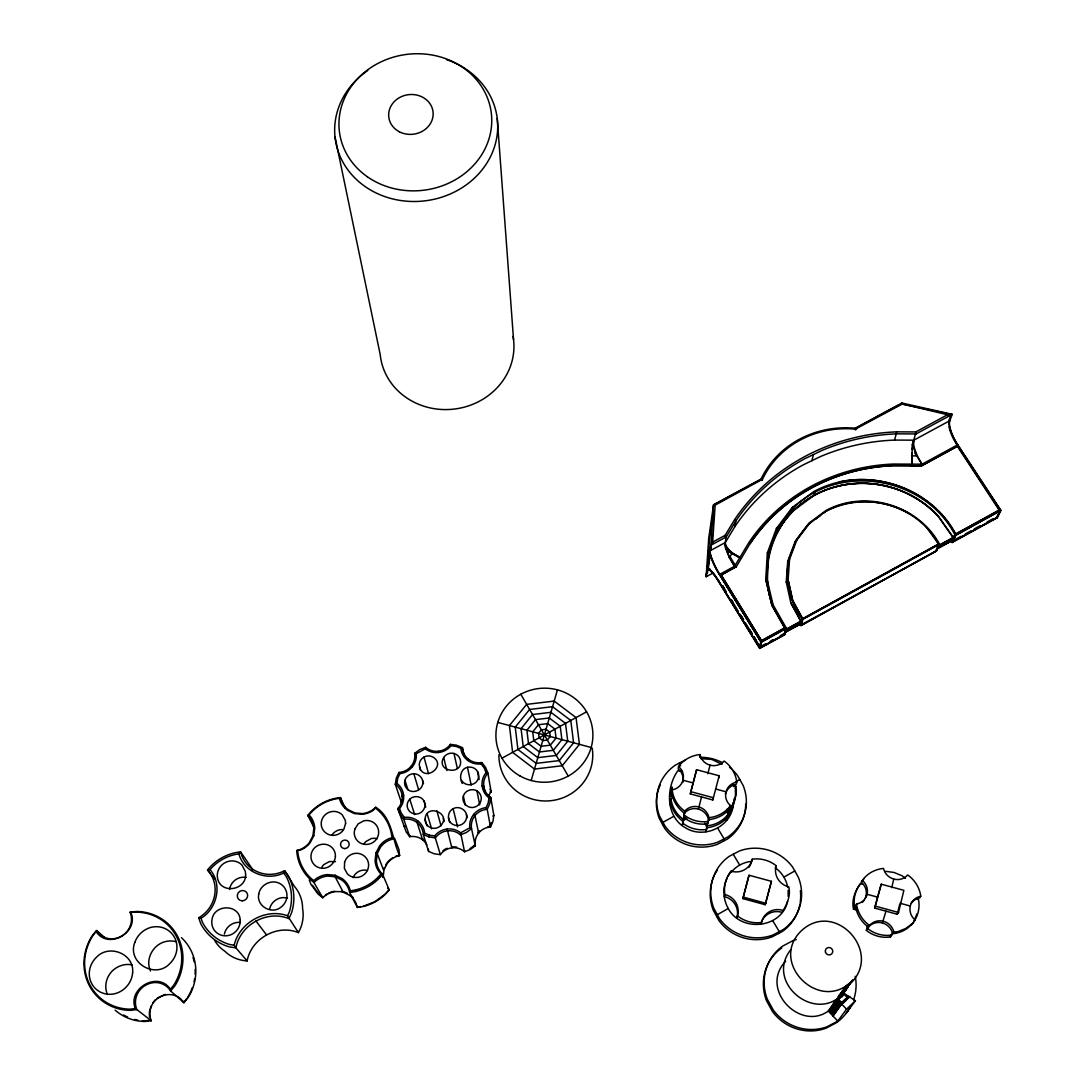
<?xml version="1.0" encoding="UTF-8"?>
<svg xmlns="http://www.w3.org/2000/svg" width="1085" height="1085" viewBox="0 0 1085 1085"><rect width="100%" height="100%" fill="white"/><g stroke="black" fill="none" stroke-linecap="round" stroke-linejoin="round"><path stroke-width="1.5" d="M759.744 647.623L718.704 580.841A20.859 4.137 61.3 0 0 708.247 568.893L710.295 553.255L710.472 554.137A21.388 4.34 61.4 0 0 719.775 574.453L761.155 641.723L759.446 647.786L760.856 641.9L719.477 574.616A20.832 4.231 61.4 0 1 710.024 550.814L725.2 542.581C726.421 549.905 733.975 554.096 739.726 557.758L748.786 542.663A189.224 178.184 19.7 0 1 893.457 464.041L922.047 464.19L957.743 444.769A20.534 6.483 61.3 0 1 949.795 420.682L913.882 440.171L894.582 440.076A209.256 196.9 19.5 0 0 820.396 456.582L803.402 464.773A209.256 196.9 19.5 0 0 734.843 526.673L725.282 542.527L724.685 545.904L726.218 536.926L735.847 520.963A210.721 198.148 19.4 0 1 804.853 458.697L821.969 450.451A210.721 198.148 19.4 0 1 896.644 433.837L916.093 433.932L952.25 414.321L901.893 403.01L855.197 428.222A96.022 89.689 13 0 0 761.033 479.095L713.55 504.742L708.736 538.241L709.481 538.296L713.415 511.062M772.832 605.023C760.748 572.717 769.184 535.285 793.284 510.75L793.338 507.997C840.048 461.776 925.912 477.278 955.275 535.502L1000.913 510.411L957.743 444.769M382.571 877.263L382.666 873.506M383.181 876.965L383.995 869.763L387.345 863.267A20.506 20.032 -29 0 1 399.565 855.536L398.941 849.487L394.56 838.217M948.629 423.706L952.25 414.321L948.29 414.321L915.808 431.939L896.712 431.844L894.582 440.076M767.353 552.835L765.725 579.349L771.896 605.403L784.767 628.012L761.575 640.76L721.132 575.05L736.24 566.682L721.132 575.05M767.19 581.207L768.546 553.079L777.579 528.761L793.338 507.997M711.882 541.334L712.33 534.62M712.994 524.543L713.442 517.83M948.073 414.877L902.367 404L855.333 429.145A94.558 88.319 12.9 0 0 762.524 479.258L715.151 505.135L712.628 542.554M713.523 572.744L706.132 576.759L708.749 537.645M707.217 572.351L709.481 538.296M786.218 582.238L787.737 561.108M926.387 527.093L938.593 544.127L802.683 618.843L792.66 600.548L788.09 580.041L789.582 559.209M914.845 453.137L922.047 464.19A20.574 6.144 61.3 0 1 913.882 440.171L912.173 450.289L911.807 464.136L911.753 452.621M911.997 449.393L912.336 444.524L916.038 432.481M814.577 492.292L814.279 495.397M347.091 893.104L343.565 891.775L335.957 891.558A20.669 20.086 -37.3 0 0 322.787 897.797L313.985 882.512L313.768 880.667L316.047 878.728A22.541 21.876 -36 0 1 327.317 874.564L335.251 875.283L335.116 876.761L343.24 892.223L349.75 895.396A20.669 20.086 -37.3 0 1 353.981 899.682M425.659 747.321L425.306 748.786L416.192 753.75L416.342 755.255A18.269 17.645 -19.4 0 1 401.436 773.388L399.89 773.591L397.734 778.298L396.893 783.37L398.1 784.319A18.377 17.808 -23.1 0 1 400.487 807.321L399.511 808.542L401.382 813.33L404.461 817.453L406.034 817.276A18.459 17.984 -24.5 0 1 424.493 831.653L424.669 833.185L429.497 835.219L434.705 835.938L435.709 834.731A18.472 18.065 -21.1 0 1 459.403 831.883L460.637 832.832L464.556 851.752A16.316 16.004 -22.3 0 0 440.374 854.654L434.258 853.8L428.602 851.427L423.272 834.514A16.858 16.424 -24.5 0 0 403.796 819.338L400.067 814.347L397.802 808.556A16.777 16.261 -23.1 0 0 395.293 784.292L396.31 778.148L398.914 772.452A16.682 16.112 -19.4 0 0 414.633 753.329L419.759 749.626L425.659 747.321A16.628 16.058 -15 0 0 450.383 744.364L456.622 745.219L462.413 747.619A16.641 16.126 -11.4 0 0 481.848 762.524L485.619 767.448L487.924 773.185L491.152 791.941A16.18 15.8 -10.6 0 0 488.616 795.644M788.185 896.386L788.158 890.31M733.297 802.778C733.202 825.793 704.653 839.763 685.584 827.896C665.458 816.666 665.77 787.507 677.922 770.621A16.804 16.275 11.4 0 0 682.479 771.394M734.125 798.723L733.121 806.847L726.841 820.016A16.682 16.234 20.8 0 0 724.617 819.473M662.664 824.614L662.976 822.335L673.799 816.3M673.378 797.733A13.603 13.237 11.6 0 1 670.937 798.384C669.947 807.389 675.969 816.205 682.953 821.372A13.644 13.305 17.5 0 1 686.886 818.293M673.446 797A16.845 16.424 13.2 0 0 671.235 796.336L671.032 789.731M672.185 789.866C671.154 799.008 677.284 807.972 684.377 813.207A13.861 13.495 17 0 1 708.505 819.731C717.063 818.714 727.533 814.252 730.53 805.599A13.902 13.454 18.9 0 1 736.756 782.122C735.847 773.768 730.978 765.82 724.088 761.033A13.793 13.332 14 0 1 700.015 754.604C691.674 755.296 683.509 759.731 678.545 766.498A13.807 13.413 11.2 0 1 672.185 789.866C673.025 798.262 677.854 806.277 684.743 811.092A13.915 13.549 16.9 0 1 708.966 817.642C717.361 816.937 725.594 812.434 730.53 805.599M710.878 544.629L706.24 575.538L707 575.592M706.132 576.759L710.865 545.253L713.55 504.742L715.151 505.135M710.295 553.255L707.637 569.096M707.434 572.704L707.868 569.828L707.108 569.761M711.272 547.301L710.865 549.919L710.092 549.864M375.817 807.254A21.008 20.303 -24.7 0 1 362.349 813.601L354.876 812.936L348.204 809.722A21.008 20.303 -24.7 0 1 340.473 797.584L339.442 798.37L340.256 801.11A22.175 21.429 -24.6 0 0 347.308 810.197L354.361 813.587L362.254 814.292A22.175 21.429 -24.6 0 0 373.416 810.183L375.817 807.254C392.607 817.914 391.929 839.342 399.565 855.536L395.876 856.228M678.545 766.498L678.206 768.763A13.766 13.373 11.3 0 1 682.601 782.434L682.967 780.21L693.234 782.977M425.306 748.786L426.527 749.708A18.201 17.591 -15 0 0 449.977 746.9L450.953 745.707L456.12 746.412L460.908 748.406L461.084 749.898A18.228 17.658 -11.4 0 0 479.516 764.043L481.062 763.867L484.181 767.949L486.094 772.683L485.131 773.89A18.309 17.835 -10.3 0 0 487.762 796.865L488.982 797.814L488.196 802.914L486.08 807.66L487.219 809.329L490.488 827.001A16.261 15.949 -14.7 0 0 475.311 845.812L470.334 849.474L464.556 851.752L464.787 850.748M486.094 772.683L487.924 773.185A16.723 16.289 -10.3 0 0 490.718 797.421L493.865 815.445L492.943 821.426L490.488 827.001L488.047 826.472M463.349 796.159C461.233 802.561 467.947 809.098 474.321 807.213A9.168 8.938 -14.5 0 0 478.743 792.281C474.131 787.425 465.112 789.704 463.349 796.159L465.411 805.409M425.076 819.284C425.957 802.588 452.513 813.655 440.564 825.793A9.195 8.965 -20.3 0 1 425.334 821.616L425.076 819.284L427.056 825.848M401.979 799.713L401.477 802.697L395.293 784.292L396.893 783.37M683.17 820.87A16.668 16.261 13.6 0 1 682.655 823.04L682.248 825.373A16.587 16.194 13.7 0 0 682.967 820.992M682.953 821.372L683.306 819.324A13.698 13.359 17.4 0 1 685.137 817.588M709.183 819.595A16.926 16.465 20.2 0 0 707.596 823.813C699.242 825.115 690.209 822.674 683.659 817.33L684.079 814.93A16.912 16.492 13.1 0 0 684.608 812.733M684.377 813.207L684.743 811.092M734.843 526.673L735.847 520.963L734.586 519.661L725.119 535.339L726.218 536.926L710.865 545.253L712.709 542.08L725.119 535.339L726.218 536.926L724.834 536.166M719.165 775.775L712.804 799.957L690.277 793.894L696.597 769.726L719.165 775.775L718.636 778.108M696.597 769.726L690.277 793.894M699.594 756.91L700.015 754.604M322.923 897.119L322.787 897.797L318.013 894.013L310.866 884.194L309.266 879.935M741.462 557.961L731.317 552.563M762.226 480.167L761.033 479.095L762.443 479.787M698.428 809.057L701.534 796.919M335.251 875.283L342.358 878.741A22.541 21.876 -36 0 1 349.478 888.005L350.306 890.799L349.641 892.413C362.417 891.327 374.84 884.478 382.585 874.266A21.171 20.656 -27.7 0 1 376.386 861.029L377.241 853.597L380.699 846.897A21.171 20.656 -27.7 0 1 393.326 838.922L391.943 837.728L389.108 838.596A22.351 21.795 -27.7 0 0 379.628 845.839L375.98 852.905L375.071 860.744A22.351 21.795 -27.7 0 0 379.018 871.743L380.93 873.927L382.585 874.266L389.189 889.808C381.703 899.709 369.687 906.355 357.318 907.399L349.641 892.413A21.347 20.723 -36 0 0 341.843 880.03L335.116 876.761L327.589 876.083A21.347 20.723 -36 0 0 313.985 882.512C303.949 875.175 297.358 862.941 296.72 850.531A21.171 20.384 -31.4 0 0 309.415 842.543L312.914 835.87L313.823 828.492A21.171 20.384 -31.4 0 0 307.774 815.418C315.532 805.368 327.833 798.655 340.473 797.584L345.071 807.986M913.434 441.419L913.882 440.171M296.72 850.531L300.545 850.057A22.337 21.51 -31.4 0 0 310.107 842.814L313.796 835.762L314.759 827.977A22.337 21.51 -31.4 0 0 310.92 817.114L309.049 814.957L307.774 815.418L313.741 826.946M488.982 797.814L490.718 797.421L489.769 803.592L487.219 809.329A16.804 16.451 -14 0 0 471.541 828.723L466.387 832.493L460.42 834.853A16.858 16.506 -21.1 0 0 435.424 837.851L429.117 836.983L429.497 835.219M951.003 415.026L946.283 413.385M712.804 799.957L713.306 797.706L690.684 791.616M706.986 827.312A16.75 16.302 20.6 0 0 706.335 829.455L705.833 831.761A16.682 16.234 20.8 0 1 707.406 827.597M726.611 812.082A13.685 13.264 19.3 0 0 728.401 813.899C725.417 822.403 715.137 826.797 706.715 827.801L707.162 825.766A13.698 13.359 17.4 0 0 706.443 823.352M707.596 823.813L708.125 821.44A17.007 16.533 20.1 0 1 708.776 819.256M708.505 819.731L708.966 817.642M902.625 404.149L943.055 412.666M761.575 640.76L721.172 574.887M710.024 569.069L707.04 570.696A20.317 4.028 61.3 0 1 718.392 581.18L759.69 648.41L761.494 641.805L785.703 628.486L785.337 630.792L785.703 628.486M761.494 641.805L760.259 647.948L784.74 634.63L784.957 631.863L794.423 626.682M897.281 914.248L898.529 912.458L903.873 890.324L881.223 884.18L874.673 908.091L897.281 914.248L899.573 904.781M885.97 911.169L882.39 922.955M891.694 887.693L893.782 879.094M874.673 908.091L881.223 884.18M811.905 460.677L813.424 454.574M726.665 811.349A16.926 16.465 20.2 0 1 728.917 811.892C732.755 804.039 738.166 795.536 735.725 786.15A16.885 16.316 17.1 0 1 733.501 785.486M735.074 788.673L735.725 786.15M736.756 782.122L736.186 784.333A13.847 13.413 19 0 0 725.499 793.976L726.028 791.792L715.72 789.026M765.21 904.714L771.435 881.318L749.07 875.242L748.569 876.761L742.872 898.611L765.21 904.714L771.435 881.318M723.505 841.106L724.075 838.881L717.714 828.18M742.872 898.611L749.07 875.242M707.786 773.673L710.078 765.156M784.767 628.012L771.937 605.254L765.766 579.187M760.083 647.664L784.089 634.454L784.672 632.311L801.666 622.966L801.218 625.421C799.536 625.177 801.11 621 797.421 624.892M938.742 544.358L937.969 546.867L938.742 544.358L802.778 619.101L802.371 621.42L785.906 630.317L786.449 628.31L773.09 604.86L766.986 579.105M785.554 629.72L800.947 621.257L785.554 629.72L785.906 630.317M955.709 535.42L954.705 537.658L937.969 546.867L939.529 544.168C918.276 504.973 865.288 489.308 826.078 510.438L809.044 523.024L796.349 539.638L788.985 559.073A80.941 75.991 15.6 0 0 802.493 619.494L801.272 621.827L790.897 602.867M802.683 618.843L792.701 600.385L788.144 579.878M252.425 870.699A30.353 29.241 -34.4 0 1 251.598 867.891L240.639 851.928L238.903 853.895C243.799 872.354 266.951 881.535 283.646 872.991L284.609 870.685L288.284 875.744A49.964 48.025 -38.8 0 1 291.594 912.77L288.881 918.656C267.046 909.596 240.233 924.813 235.893 947.829L234.143 945.171C239.446 922.643 265.635 907.819 287.552 915.767L298.389 932.639A36.307 35.018 -39.7 0 0 302.593 908.538A36.28 34.964 -39.2 0 0 294.198 886.092L284.609 870.685A31.343 30.136 -33.4 0 1 271.141 874.347C261.973 874.768 252.71 870.943 246.729 863.918A31.343 30.136 -33.4 0 1 240.639 851.928C227.85 853.027 215.44 859.849 207.56 869.967A31.696 30.244 -39.3 0 1 214.084 881.752C216.566 890.785 214.572 900.713 209.161 908.294A31.696 30.244 -39.3 0 1 198.65 917.774L200.779 923.715A49.964 48.025 -38.8 0 0 229.545 946.934L235.893 947.829L247.122 960.93C251.272 938.606 277.245 923.837 298.389 932.639L297.778 931.079M531.189 780.508L557.446 689.857M716.765 916.594L717.321 914.669L728.238 908.511C741.069 932.639 781.498 928.57 787.601 901.35M800.337 625.299L936.097 551.234L936.925 548.576L953.81 539.679L937.535 548.779L936.599 550.949L801.218 625.421L801.666 622.966M782.814 910.383A17.048 16.587 34.4 0 0 761.521 922.44L760.761 924.352A16.967 16.519 34.6 0 1 781.959 912.363C786.815 904.931 790.938 896.007 788.822 886.865A16.912 16.397 28.9 0 1 776.141 865.708C769.591 860.405 760.599 857.923 752.271 859.225A16.817 16.37 23.9 0 1 731.087 871.147L727.927 876.544M724.929 894.569L724.332 896.603A16.858 16.506 29.8 0 1 736.851 917.802L737.502 915.848A16.94 16.573 29.6 0 0 724.929 894.569C723.437 886.431 725.756 877.494 731.087 871.147M784.089 634.454L784.848 632.596L801.842 623.251L800.703 625.679L936.423 550.665L937.155 548.237L946.418 543.11M104.947 937.793L96.592 930.51L92.334 935.555A50.737 48.188 -44.6 0 0 89.092 985.099A50.737 48.188 -44.6 0 0 130.39 1010.379L136.873 1009.592L135.327 1008.548L130.146 1009.172A49.774 47.279 -44.6 0 1 89.635 984.366A49.774 47.279 -44.6 0 1 92.822 935.758L96.592 930.51A19.177 18.16 -42.1 0 0 107.388 938.362C116.814 940.614 126.959 934.85 130.295 925.844A19.177 18.16 -42.1 0 0 130.078 912.241L136.493 911.468A50.737 48.188 -44.6 0 1 174.861 985.885L170.616 990.998A19.421 18.499 -47.4 0 0 159.685 983.024C150.164 980.745 139.965 986.618 136.642 995.704A19.421 18.499 -47.4 0 0 136.873 1009.592L151.263 1020.741A18.798 17.93 -48.3 0 1 151.018 1007.273C154.992 995.257 171.783 990.144 181.1 999.231M269.595 909.271C270.938 901.35 279.808 895.586 287.525 898.258M224.392 934.117C225.734 926.834 233.058 921.45 240.409 922.481M748.786 867.498A16.736 16.302 24.1 0 0 751.552 861.409L752.271 859.225M915.618 432.467L916.093 433.932M404.461 817.453L403.796 819.338L409.737 836.698A16.316 15.922 -25.6 0 1 426.88 844.957M750.115 543.653A187.542 176.611 19.7 0 1 893.511 465.709L921.667 465.723L957.363 446.288L999.163 510.167L955.546 534.145C933.629 493.336 884.221 472.138 839.302 481.903M767.312 552.997L776.494 528.219M911.088 465.804L921.667 465.723M787.696 561.27L795.156 541.537M789.541 559.372L796.892 539.91M776.141 865.708L775.327 867.864C781.797 872.394 786.462 879.759 787.737 887.544M948.71 421.007L950.433 416.518M913.882 921.64L916.879 913.923M840.115 996.939L841.974 992.219M849.202 983.485C847.005 990.686 841.187 995.908 835.586 1000.465L840.482 1005.605M957.363 446.288L921.599 465.899M384.375 867.485L383.425 869.817L377.241 853.597L375.98 852.905M727.289 878.077C722.23 887.557 723.071 899.262 728.238 908.511M670.883 790.083L672.158 787.073M670.53 792.538L672.429 788.049M949.402 541.32L952.291 539.733L952.142 542.541L953.81 539.679L937.155 548.237L936.097 551.234L937.033 549.064M935.663 550.936L938.01 547.993M489.796 826.241L491.424 822.566M938.688 545.646L953.281 537.509L938.769 545.484M953.295 537.495L954.854 534.905L953.295 537.495L938.362 516.202A98.884 92.849 15.4 0 0 814.32 495.194L793.284 510.75M952.562 540.859L961.134 536.261M955.546 534.145L999.163 510.167M953.62 539.408L952.142 542.541L997.4 517.654L1000.913 510.411L955.275 535.502M955.519 535.136L954.285 537.74L938.566 546.379L938.159 545.823M778.46 933.507L779.288 931.662L772.764 920.704M443.684 757.493C435.438 772.059 463.783 775.884 460.298 759.771A9.128 8.856 -14.9 0 0 445.175 755.675L443.684 757.493L446.898 770.553M353.167 877.643L353.995 875.826A11.962 11.65 -32.6 0 1 364.465 870.061L367.517 870.482M287.552 915.767L289.342 911.915A47.794 45.936 -38.8 0 0 286.182 876.477L283.646 872.991M997.4 517.654L996.695 517.274L1000.126 510.615L957.146 445.23A21.09 6.646 61.3 0 1 948.995 426.69M948.643 423.869L949.199 424.52A21.09 6.659 61.3 0 0 957.648 444.945L1000.533 510.14L996.993 517.735L952.562 541.795L996.817 517.45M151.073 1006.107L149.377 1012.007L149.459 1016.821M801.272 621.827L802.493 619.494L939.529 544.168L938.918 544.643M862.711 884.289A16.94 16.275 31.5 0 1 860.459 883.732C855.088 890.934 851.454 900.089 853.502 909.162A16.994 16.397 36.1 0 1 855.726 909.84M865.165 898.421A13.874 13.373 33.2 0 0 861.314 882.241C865.627 874.252 874.618 869.221 883.516 868.42A13.915 13.318 32.2 0 0 907.67 874.944C914.669 879.799 919.687 887.788 920.785 896.251A14.037 13.427 36 0 0 915.103 919.958L913.855 921.64M936.843 548.779L937.738 547.884M481.062 763.867L481.848 762.524M853.502 909.162L854.668 907.182C853.054 899.099 855.211 890.12 860.459 883.732M862.358 880.41A13.929 13.413 33 0 1 856.526 904.022L855.509 905.758C856.54 914.221 861.49 922.25 868.461 927.133A13.996 13.468 37.6 0 1 892.684 933.737C900.414 933.141 907.996 929.072 912.824 923.023M866.006 896.047L867.064 894.271L877.372 897.064M794.478 626.506L785.635 631.375L784.74 634.63L759.69 648.41L761.182 642.198L719.504 574.453L734.586 566.248L729.364 557.731L731.941 553.486L725.716 546.989M410.306 835.789L409.737 836.698L406.129 831.856L397.802 808.556L399.511 808.542M418.01 821.087L417.088 822.552L422.608 839.817L423.326 839.193M385.785 864.84L386.884 863.104A21.198 20.71 -29 0 1 392.485 857.977M892.318 932.883A17.184 16.478 38.1 0 0 891.721 935.08L890.392 936.952C881.997 938.267 872.95 935.731 866.359 930.387L867.58 928.489A17.075 16.465 36 0 0 868.054 926.264M868.461 927.133L869.546 925.464A14.051 13.522 37.4 0 1 893.85 932.096L898.095 931.581L905.948 928.407L912.593 923.308M834.351 1014.231L829.564 1009.213L832.263 1006.826M835.409 1012.739L830.608 1007.707L831.083 1007.016L835.898 1012.047M836.508 1011.193L831.68 1006.134L832.263 1005.293L837.105 1010.366M837.769 1009.43L832.914 1004.344L836.006 1001.401M839.37 1007.178L834.487 1002.065L840.726 996.871L843.547 993.006L855.414 1000.736L846.381 1012.888A46.587 45.217 41.8 0 0 851.033 1005.781M831.083 1009.348L830.608 1010.04L833.89 1013.485L834.365 1012.807M832.602 1007.151L833.199 1006.283M836.02 1002.201L835.287 1003.272L838.637 1006.785L839.383 1005.727M836.616 1001.36L837.132 1000.614M841.038 1003.394L848.172 996.491L841.038 1003.394L837.647 999.855L843.14 995.243M841.892 995.393L842.489 994.525M844.13 992.178L850.152 983.512L843.303 989.235L849.799 983.824M845.541 990.144L846.056 989.398L838.04 996.912L843.764 992.504M846.68 988.489L847.209 987.743M847.873 986.794L848.511 985.858M850.966 982.332L851.603 981.41M852.173 980.596L852.756 979.769M842.109 996.844L842.706 995.976M843.777 994.457L844.374 993.602L837.647 999.855M835.911 1010.623L836.521 1009.755M840.509 1004.14L839.98 1004.886L837.728 1002.54M833.036 1016.062L841.607 1004.032L849.786 996.437M892.684 933.737L893.85 932.096M920.785 896.251L919.51 898.027A13.983 13.373 36.1 0 0 911.142 903.208M796.254 939.569A46.587 45.217 41.8 0 0 793.04 940.614L782.624 946.12A46.587 45.217 41.8 0 0 767.339 999.231L773.185 1009.877A46.587 45.217 41.8 0 0 827.299 1026.668L837.796 1021.053L846.531 1009.186L855.414 1000.736M911.359 924.976C917.449 918.181 920.378 908.457 918.48 899.479A17.048 16.289 34 0 1 916.242 898.8M849.148 984.746C884.79 953.349 834.785 898.339 800.757 931.35C768.831 963.344 820.084 1013.268 851.562 981.288M776.467 528.395L792.443 507.197M861.314 882.241L863.809 878.945M790.748 949.714C764.518 982.684 816.218 1024.416 843.248 993.25M785.662 961.229C757.303 990.836 805.246 1036.623 833.104 1006.744M795.115 541.7L807.918 524.814L810.454 522.929M796.851 540.086L809.491 523.418M731.304 872.191C736.145 866.088 743.781 862.046 751.552 861.409M728.917 811.892C733.935 805.992 736.308 797.692 735.277 790.043M728.401 813.899C723.532 820.64 715.435 825.088 707.162 825.766M380.93 873.927C373.593 883.244 362.092 889.578 350.306 890.799M363.773 844.008L365.74 841.607L371.138 838.651A11.908 11.569 -28.6 0 1 377.241 838.705M183.324 1001.984L183.948 1001.238M186.715 998.539L183.907 1002.716L170.616 990.998L170.386 989.235C158.112 970.6 127.094 988.449 135.327 1008.548M309.049 814.957C316.386 805.789 327.765 799.577 339.442 798.37M170.386 989.235L173.776 985.139A49.774 47.279 -44.6 0 0 136.14 912.132L130.078 912.241M214.572 878.959L207.56 869.967L210.056 869.628C217.176 861.124 227.891 855.251 238.903 853.895M152.7 1002.893L155.318 999.827M936.925 548.576L937.82 547.681M424.669 833.185L423.272 834.514L429.117 836.983M841.594 1003.137L847.019 998.105M849.175 997.278L841.024 1004.859L836.101 999.719M842.814 1003.435L846.3 1000.207M467.581 760.3L468.611 759.364M785.879 628.785L786.449 628.31L761.67 642.089M850.925 982.196L844.483 987.526L850.355 983.01M848.348 985.912L841.621 991.69L847.426 987.228M846.72 988.259L840.305 993.616L846.083 989.167M845.418 990.117L839.153 995.284L844.903 990.863M835.586 1000.465L841.255 996.111M834.487 1002.065L836.752 1000.329M832.914 1004.344L835.165 1002.621M831.68 1006.134L833.917 1004.425M830.608 1007.707L832.832 1005.998M829.564 1009.213L832.887 1006.663M809.437 523.594L825.807 511.252M815.486 519.308L820.599 515.361M792.403 507.373L813.899 491.491C862.833 464.828 929.574 484.602 955.627 533.969M469.859 848.741L474.24 845.513L475.311 845.812L471.541 828.723L469.819 827.774L469.656 826.228A18.404 18.011 -14 0 1 484.52 807.864L486.08 807.66M469.819 827.774L460.637 832.832M453.11 808.759C447.128 811.743 446.803 821.114 452.743 824.329A9.195 8.965 -17.5 0 0 466.672 816.652C466.998 809.898 458.819 805.341 453.11 808.759L457.572 826.878M157.23 998.2L165.259 994.362M198.65 917.774L200.996 918.276C217.244 908.688 222.628 884.275 210.056 869.628M492.78 816.069L493.865 815.445M783.953 877.073L794.79 870.957M735.766 781.783L739.794 779.532M939.257 546.894L946.5 542.907M797.38 625.068L801.272 623.712L784.672 632.311M949.307 541.51L952.21 539.923M760.11 646.823L765.861 643.663M770.174 641.289L773.09 639.567M780.251 635.756L783.126 634.169M965.46 533.888L971.238 530.714M974.194 528.965L979.972 525.791M987.106 521.993L992.87 518.82M501.989 758.184L586.565 711.814M761.602 640.611L784.808 627.862M802.724 618.681L938.661 543.965M785.16 630.493L802.371 621.42L785.337 630.792M937.793 546.582L954.705 537.658L953.864 537.156M825.753 511.428L826.363 510.94C865.125 490.027 917.544 505.339 938.593 544.127M824.356 512.69L825.115 512.134M707.949 569.042A20.859 4.137 61.3 0 1 718.406 581.004L718.704 580.841M760.097 479.909L714.364 504.606L714.852 505.393M899.479 404.624L855.943 428.141L856.445 428.901M460.908 748.406L462.413 747.619L464.095 755.743M685.381 760.002L675.128 765.278A44.973 43.712 16 0 0 659.544 816.069L665.119 826.241A44.973 43.712 16 0 0 717.728 842.191L728.049 836.82A44.973 43.712 16 0 0 743.266 785.743L737.624 775.666A44.973 43.712 16 0 0 729.527 767.326M363.461 906.192L374.922 901.662L384.863 894.379L389.189 889.808A20.506 20.032 -29 0 1 387.548 888.032M826.309 511.116C852.322 497.662 884.18 499.046 909.393 513.693M403.634 795.291L402.142 795.739L403.145 798.75M708.125 821.44C699.73 822.742 690.657 820.287 684.079 814.93M706.335 829.455C698.075 830.744 689.138 828.33 682.655 823.04M360.708 906.531L357.318 907.399A20.669 20.086 -37.3 0 0 356.707 905.053M761.521 922.44C753.139 923.755 744.066 921.233 737.502 915.848M148.74 1020.415L145.39 1020.809A48.12 45.801 -45.4 0 1 142.325 1020.687M891.721 935.08C883.285 936.409 874.212 933.859 867.58 928.489M700.652 758.632L711.868 759.446L722.013 764.355M312.914 835.87L313.796 835.762M490 791.982L491.152 791.941L490.027 789.161M381.093 874.307L382.585 874.266M911.522 455.863L916.649 455.89L912.336 444.524M911.156 465.614L893.579 465.519A187.583 176.638 19.7 0 0 750.142 543.49L736.2 566.845L729.635 556.103M482.106 785.879L483.734 785.96L484.859 792.077M713.442 506.017L714.215 506.071M709.102 556.496L709.875 556.551M708.071 563.359L708.83 563.413M885.658 871.309L894.081 872.476L902.015 875.744L905.46 878.308M335.482 861.626L329.365 861.571L323.94 864.542A11.962 11.596 -33.4 0 0 321.96 866.956M234.143 945.171L229.979 944.574A47.794 45.936 -38.8 0 1 202.475 922.372L200.996 918.276M132.099 964.945C125.29 963.331 118.089 965.799 112.921 970.343A21.537 20.452 -46.2 0 0 107.401 994.457M341.083 891.327L343.565 891.775M414.633 753.329L416.192 753.75M497.798 722.42L591.162 747.497M899.953 903.208L910.288 906.016M875.826 906.287L898.529 912.458M743.361 897.159L765.779 903.276M403.932 826.241L405.193 826.594M474.199 845.337L475.311 845.812M728.049 551.356L739.726 557.758L734.586 566.248A20.805 4.367 61.4 0 1 725.2 542.581M411.12 766.241L412.259 766.919M150.408 1020.212L151.263 1020.741L144.983 1021.5A49.123 46.75 -45.4 0 1 115.159 1010.162M398.805 855.048L399.565 855.536M869.546 925.464C862.548 920.568 857.57 912.512 856.526 904.022M683.306 819.324C676.525 814.564 671.764 806.657 670.937 798.384M843.018 993.765L847.561 997.332M375.654 808.284C384.809 815.147 390.993 826.322 391.943 837.728M313.768 880.667C304.627 873.696 298.524 862.399 297.71 850.925M321.852 896.278L318.664 893.742L312.507 885.292M473.684 814.401L474.972 815.608L478.634 833.09L477.848 832.643A17.319 16.98 -14.8 0 1 479.502 830.866M838.23 999.014L841.621 1002.567M841.607 1004.032L846.531 1009.186M835.07 1001.211L839.966 1006.337M833.755 1003.137L838.61 1008.236M833.795 1005.429L837.118 1008.928M830.039 1008.535L834.826 1013.553M833.863 1014.895L829.103 1009.904L828.289 1011.084L837.796 1021.053M398.914 772.452L399.89 773.591M181.846 1000.153L183.907 1002.716L188.003 997.752A49.123 46.75 -45.4 0 0 181.453 937.671M170.657 989.479L171.267 990.225M96.212 931.73C108.283 950.053 139.083 932.625 131.014 912.743M461.586 780.332C464.76 786.218 474.064 786.205 477.386 780.468A9.141 8.883 -13.6 0 0 469.778 767.054C461.057 766.905 458.589 777.036 462.278 783.492M255.938 920.962L266.49 934.863M423.95 800.961C420.844 795.169 411.757 795.237 408.489 800.825A8.965 8.721 -21.1 0 0 415.84 814.021C422.309 814.292 427.287 806.657 423.95 800.961L425.754 807.077M953.2 537.672L938.267 516.392A98.843 92.808 15.4 0 0 826.133 489.959A98.843 92.808 15.4 0 0 767.176 581.357M722.678 585.71L724.414 588.545M733.134 602.717L731.385 599.883L738.329 611.384M740.974 615.48L743.591 619.738L740.065 614.218M749.694 629.666L752.298 633.925M754.048 636.759L755.784 639.594M722.651 585.859L726.136 591.542M745.3 622.722L752.271 634.06M754.007 636.909L759.242 645.412M718.406 581.004L759.446 647.786M246.268 959.493L247.122 960.93A36.388 35.032 -40.9 0 1 224.907 951.301A36.375 34.991 -40.6 0 1 214.491 940.22M679.074 763.243L680.634 765.874M733.216 854.248L739.631 865.016M520.786 694.237L568.228 776.073M773.09 604.86L773.252 606.691A98.857 92.822 15.4 0 1 813.994 495.411A98.857 92.822 15.4 0 1 938.335 516.229M774.066 608.115L775.639 611.099M777.294 613.784L780.522 619.454M782.95 623.712L786.137 629.531L786.096 627.7M800.906 621.407L790.856 603.029L786.259 582.075M901.893 403.01L902.367 404M732.619 783.614L733.948 786.666M450.383 744.364L450.953 745.707M439.995 853.732L440.374 854.654L434.705 835.938M725.268 547.383L729.364 557.731M419.488 766.986C423.991 782.827 447.196 766.078 433.105 757.127A9.128 8.843 -17.2 0 0 419.244 764.681L420.41 770.133M150.517 971.007C144.983 959.289 153.039 944.56 165.368 941.604A21.415 20.425 -44.6 0 1 176.163 941.712M409.777 799.252L414.687 814.577M404.949 780.264L407.96 789.758M413.86 773.754L418.634 789.731M355.595 890.161L356.043 891.639M427.178 813.886L431.613 828.845M422.58 780.495L423.489 783.655M436.848 810.712L441.012 825.753M424.004 757.045L428.561 773.713M443.29 818.28L444.158 821.521M448.471 817.656L449.733 822.525M773.212 606.61L773.062 604.765M466.428 814.415L467.16 817.683M454.018 753.451L457.314 768.316M709.997 553.418L710.173 554.299A21.388 4.34 61.4 0 0 719.477 574.616M334.967 136.642L380.225 354.686A67.094 61.845 -7.1 0 0 455.497 408.909A67.094 61.845 -7.1 0 0 513.069 336.445M467.499 767.326L471.148 785.092M476.939 790.897L479.706 804.894M477.576 771.557L479.095 779.586M670.666 792.226L671.235 796.336M669.811 798.18L670.015 804.663A16.587 16.194 13.7 0 1 672.198 805.314M447.088 829.048L451.875 847.86L451.808 847.005A17.374 17.035 -22.3 0 1 456.663 847.1M768.546 553.079L768.736 555.411M438.611 751.24L438.706 752.488M497.228 118.482L513.544 339.619M777.579 528.761L777.674 531.324M734.586 519.661A212.47 199.789 19.4 0 1 896.712 431.844M772.628 605.322A98.843 92.808 15.4 0 1 767.339 582.97M592.179 748.053A46.926 45.611 -4 0 1 549.105 800.866A46.926 45.611 -4 0 1 498.924 754.74M354.659 900.686A20.669 20.086 -37.3 0 1 356.3 903.913M331.847 835.219A11.894 11.528 -29.8 0 1 342.277 829.51M229.559 889.469A13.929 13.386 -38.1 0 1 246.2 877.426M325.351 895.044A21.374 20.778 -37.3 0 1 327.534 893.687M328.674 893.104A21.374 20.778 -37.3 0 1 334.777 891.246M350.306 895.057A21.374 20.778 -37.3 0 1 353.086 897.553M428.344 849.189A16.316 15.922 -25.6 0 1 428.602 851.427M442.911 850.721A17.374 17.035 -22.3 0 1 447.101 848.253M193.008 957.499A48.12 45.801 -45.4 0 1 194.174 961.88M195.137 969.447A48.12 45.801 -45.4 0 1 195.11 974.045M194.635 978.643A48.12 45.801 -45.4 0 1 194.066 981.708M192.357 987.689A48.12 45.801 -45.4 0 1 187.529 997.549M137.741 1020.09A48.12 45.801 -45.4 0 1 134.757 1019.452M127.582 1016.998A48.12 45.801 -45.4 0 1 123.514 1014.963M446.505 59.607A81.646 73.102 -6.8 0 1 485.022 165.883A81.646 73.102 -6.8 0 1 360.613 183.148A81.646 73.102 -6.8 0 1 367.72 70.539M745.693 804.148A44.783 43.536 16.1 0 1 727.452 839.044L717.171 844.401A44.783 43.536 16.1 0 1 664.793 828.506L659.246 818.388A44.783 43.536 16.1 0 1 660.236 785.038M700.028 757.316A44.973 43.712 16 0 1 722.542 762.741M799.957 904.008A45.516 44.349 29.6 0 1 782.448 931.418L772.086 936.884A45.516 44.349 29.6 0 1 718.948 920.582L713.265 910.207A45.516 44.349 29.6 0 1 714.052 876.097M714.757 874.618A45.516 44.349 29.6 0 1 717.226 870.306M800.364 890.717A45.516 44.349 29.6 0 1 800.228 902.367M704.83 823.149A13.644 13.305 17.5 0 1 706.715 827.801M863.904 900.577A13.874 13.373 33.2 0 1 862.236 902.449M854.668 907.182A17.075 16.465 36 0 1 856.892 907.86M866.996 925.898A16.994 16.397 36.1 0 1 866.359 930.387M890.392 936.952A17.116 16.411 38.3 0 1 890.988 934.768M727.275 808.922A17.007 16.533 20.1 0 1 729.54 809.464M684.391 812.896A16.845 16.424 13.2 0 1 683.659 817.33M781.783 947.91A46.384 45.028 42 0 0 766.566 1000.804L772.384 1011.396A46.384 45.028 42 0 0 826.255 1028.119L836.711 1022.531A46.384 45.028 42 0 0 849.88 1007.314M855.265 976.324A46.587 45.217 41.8 0 1 853.556 999.95M855.197 428.222L855.631 429.701L855.197 428.222M258.759 893.986C256.087 905.989 271.575 914.858 280.906 907.236A14.403 13.888 -37.8 0 0 278.764 883.027C270.518 879.42 260.251 885.157 258.759 893.986M240.205 919.917C240.667 926.264 236.666 932.422 230.793 934.795A14.498 13.915 -41 0 1 211.995 919.632C213.921 904.103 239.297 903.697 240.205 919.917M422.811 782.719C422.825 790.409 412.286 794.518 407.065 788.89A9.155 8.883 -19.7 0 1 411.581 774.025C417.033 772.506 423.069 776.982 422.811 782.719M345.613 823.501L343.755 829.482A12.301 11.894 -28.8 0 1 332.946 835.396C327.643 835.341 322.72 831.585 321.499 826.39A12.301 11.894 -28.8 0 1 342.358 814.998L345.315 820.396L345.613 823.501M344.61 862.127L344.379 868.393L347.349 873.859A12.369 12.016 -31.3 0 0 368.303 862.344C367.042 857.123 362.105 853.325 356.775 853.271A12.369 12.016 -31.3 0 0 345.939 859.212L344.61 862.127M354.754 829.266L354.239 832.371A12.315 11.949 -27.4 0 0 359.976 842.842C364.668 845.554 370.867 844.74 374.813 841.065A12.315 11.949 -27.4 0 0 363.692 820.857L358.118 823.908L354.754 829.266M335.428 856.309C335.17 861.748 331.128 866.549 325.893 867.919A12.369 11.976 -32.2 0 1 314.867 847.588C318.814 843.927 325.012 843.086 329.704 845.798A12.369 11.976 -32.2 0 1 335.428 856.309M245.63 875.039C245.671 890.582 220.662 894.189 217.583 878.402A14.403 13.807 -37.1 0 1 241.969 865.084L245.332 871.404L245.63 875.039M134.784 942.445C126.864 962.721 155.196 979.307 169.708 963.683A22.148 21.076 -43.7 0 0 174.644 937.671A22.148 21.076 -43.7 0 0 150.951 927.377C143.491 929.411 137.347 935.134 134.784 942.445M132.614 972.757C131.895 982.522 124.666 991.107 115.227 993.616A22.283 21.103 -45.4 0 1 91.506 983.241A22.283 21.103 -45.4 0 1 96.674 957.065C109.287 943.733 134.594 953.959 132.614 972.757M573.599 742.777L559.263 760.599L536.153 763.365L517.911 749.45L515.239 727.113L529.602 709.454L552.563 706.701L570.778 720.467L573.599 742.777M579.444 744.351L562.247 765.739L534.498 769.075L512.608 752.353L509.421 725.553L526.659 704.368L554.191 701.086L576.04 717.578L579.444 744.351M550.217 736.498L547.355 740.051L542.744 740.607L539.096 737.841L538.553 733.365L541.415 729.825L546.026 729.269L549.675 732.036L550.217 736.498M556.062 738.071L550.326 745.178L541.103 746.29L533.806 740.743L532.721 731.805L538.458 724.726L547.667 723.627L554.95 729.147L556.062 738.071M561.908 739.644L553.296 750.305L539.448 751.973L528.504 743.645L526.89 730.232L535.502 719.626L549.295 717.972L560.226 726.245L561.908 739.644M567.753 741.218L556.279 755.445L537.807 757.655L523.214 746.548L521.071 728.672L532.559 714.527L550.936 712.33L565.502 723.356L567.753 741.218M783.289 929.56L772.873 935.053A45.719 44.526 29.4 0 1 719.518 918.683L713.808 908.267A45.719 44.526 29.4 0 1 729.242 856.323L739.577 850.925A45.719 44.526 29.4 0 1 792.565 866.996L798.357 877.304A45.719 44.526 29.4 0 1 783.289 929.56M519.878 775.884A48.499 47.021 -4 0 0 592.898 735.318A48.499 47.021 -4 0 0 520.434 694.427A48.499 47.021 -4 0 0 519.878 775.884M344.691 848.592A4.367 4.231 -29.9 0 0 348.665 842.231A4.367 4.231 -29.9 0 0 341.178 842.163A4.367 4.231 -29.9 0 0 344.691 848.592M242.213 900.821A5.262 5.059 -38.5 0 0 247.082 893.145A5.262 5.059 -38.5 0 0 238.103 893.063A5.262 5.059 -38.5 0 0 242.213 900.821M367.408 176.801A76.52 68.45 -6.8 0 0 490.84 131.082A76.52 68.45 -6.8 0 0 387.793 59.01A76.52 68.45 -6.8 0 0 367.408 176.801M399.28 131.733A22.297 19.923 -6.9 0 0 433.159 114.413A22.297 19.923 -6.9 0 0 400.27 97.175A22.297 19.923 -6.9 0 0 399.28 131.733M825.454 952.142A3.784 3.662 38.4 0 0 831.734 953.864A3.784 3.662 38.4 0 0 829.916 947.639A3.784 3.662 38.4 0 0 825.454 952.142"/></g></svg>
